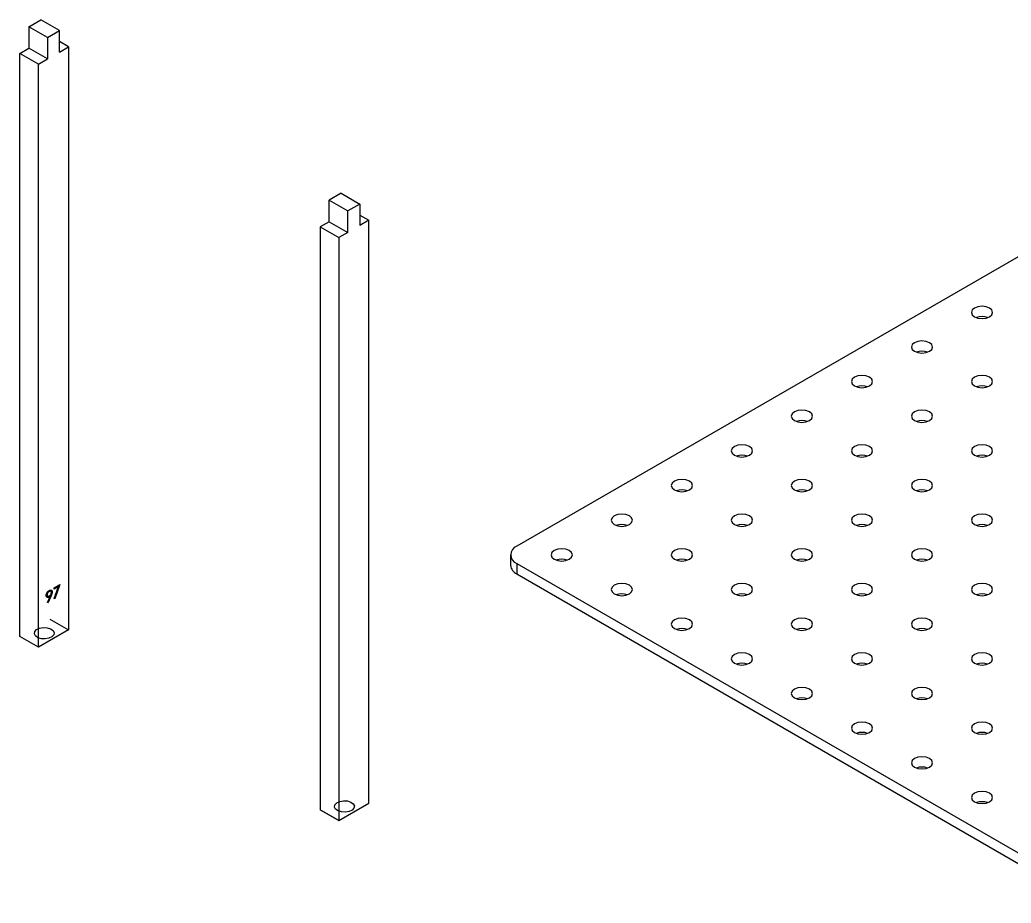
# Model space of a CAD drawing. Header units: millimetres. Extents: x 36 to 151, y 48 to 186.
# Drawn here: x 39.97 to 86.68, y 47.85 to 89.47 of the extents above; entities that cross this region are included whole.
import ezdxf

# ---------------------------------------------------------------- set-up
doc = ezdxf.new("R2010")
doc.units = ezdxf.units.MM

msp = doc.modelspace()

# ---------------------------------------------------------------- linework, layer by layer
at = {"color": 7, "linetype": 'Continuous', "lineweight": 25}
for p, q in [((40.39, 89.143), (40.955, 89.469)), ((41.832, 88.963), (40.955, 89.469)), ((41.266, 88.637), (40.39, 89.143)), ((40.39, 89.143), (40.39, 88.13)), ((41.266, 88.637), (41.832, 88.963)), ((41.832, 87.951), (41.832, 88.963)), ((41.266, 88.637), (41.266, 87.624)), ((42.256, 88.196), (41.832, 88.441)), ((39.965, 87.885), (40.39, 88.13)), ((40.842, 87.379), (39.965, 87.885)), ((39.965, 60.415), (39.965, 87.885)), ((41.266, 87.624), (40.39, 88.13)), ((41.832, 87.951), (42.256, 88.196)), ((42.256, 88.196), (42.256, 60.726)), ((40.842, 87.379), (41.266, 87.624)), ((40.842, 59.909), (40.842, 87.379)), ((55.111, 81.297), (54.546, 80.971)), ((55.111, 81.297), (55.988, 80.791)), ((54.546, 80.971), (55.423, 80.464)), ((54.546, 79.958), (54.546, 80.971)), ((55.988, 80.791), (55.423, 80.464)), ((55.423, 79.452), (55.423, 80.464)), ((55.988, 80.791), (55.988, 79.778)), ((54.546, 79.958), (54.122, 79.713)), ((54.546, 79.958), (55.423, 79.452)), ((55.988, 80.268), (56.413, 80.023)), ((56.413, 80.023), (55.988, 79.778)), ((56.413, 52.553), (56.413, 80.023)), ((90.251, 80.176), (63.381, 64.665)), ((54.122, 79.713), (54.998, 79.207)), ((54.122, 79.713), (54.122, 52.243)), ((55.423, 79.452), (54.998, 79.207)), ((54.998, 79.207), (54.998, 51.737)), ((63.088, 64.256), (63.088, 63.766)), ((63.381, 63.848), (90.251, 48.336)), ((63.381, 63.848), (63.381, 63.358)), ((63.381, 63.358), (90.251, 47.846)), ((41.577, 62.703), (41.854, 62.862)), ((41.786, 62.77), (41.577, 62.65)), ((41.577, 62.65), (41.577, 62.703)), ((41.583, 62.196), (41.786, 62.77)), ((41.854, 62.862), (41.618, 62.194)), ((41.74, 62.796), (41.786, 62.77)), ((41.205, 62.352), (41.347, 62.27)), ((41.211, 62.355), (41.274, 62.318)), ((41.217, 62.389), (41.249, 62.37)), ((41.269, 62.019), (41.394, 62.302)), ((41.439, 62.325), (41.301, 62.011)), ((41.31, 62.554), (41.35, 62.532)), ((41.35, 62.589), (41.491, 62.507)), ((41.426, 62.54), (41.35, 62.584)), ((41.351, 62.326), (41.394, 62.302)), ((41.388, 62.354), (41.439, 62.325)), ((41.618, 62.194), (41.583, 62.196)), ((41.588, 62.211), (41.618, 62.194)), ((41.301, 62.011), (41.269, 62.019)), ((41.273, 62.028), (41.301, 62.011)), ((42.256, 60.726), (40.842, 59.909)), ((40.842, 59.909), (39.965, 60.415)), ((54.998, 51.737), (56.413, 52.553)), ((54.122, 52.243), (54.998, 51.737))]:
    msp.add_line(p, q, dxfattribs=at)
at = {"color": 7, "linetype": 'Continuous'}
for p, q in [((41.379, 61.232), (42.256, 60.726)), ((54.998, 51.737), (54.122, 52.243))]:
    msp.add_line(p, q, dxfattribs=at)
at = {"color": 7, "linetype": 'Continuous', "lineweight": 25, "flags": 128}
for points in [[(85.654, 75.89), (85.492, 75.953), (85.301, 75.975), (85.11, 75.953), (84.947, 75.89), (84.839, 75.797), (84.801, 75.686), (84.839, 75.576), (84.947, 75.482), (85.11, 75.419), (85.301, 75.397), (85.492, 75.419), (85.654, 75.482), (85.763, 75.576), (85.801, 75.686), (85.763, 75.797), (85.654, 75.89)], [(82.826, 74.257), (82.664, 74.32), (82.473, 74.342), (82.281, 74.32), (82.119, 74.257), (82.011, 74.164), (81.973, 74.053), (82.011, 73.943), (82.119, 73.849), (82.281, 73.787), (82.473, 73.765), (82.664, 73.787), (82.826, 73.849), (82.934, 73.943), (82.973, 74.053), (82.934, 74.164), (82.826, 74.257)], [(79.998, 72.625), (79.835, 72.687), (79.644, 72.709), (79.453, 72.687), (79.291, 72.625), (79.182, 72.531), (79.144, 72.42), (79.182, 72.31), (79.291, 72.216), (79.453, 72.154), (79.644, 72.132), (79.835, 72.154), (79.998, 72.216), (80.106, 72.31), (80.144, 72.42), (80.106, 72.531), (79.998, 72.625)], [(85.654, 72.625), (85.492, 72.687), (85.301, 72.709), (85.11, 72.687), (84.947, 72.625), (84.839, 72.531), (84.801, 72.42), (84.839, 72.31), (84.947, 72.216), (85.11, 72.154), (85.301, 72.132), (85.492, 72.154), (85.654, 72.216), (85.763, 72.31), (85.801, 72.42), (85.763, 72.531), (85.654, 72.625)], [(77.169, 70.992), (77.007, 71.054), (76.816, 71.076), (76.624, 71.054), (76.462, 70.992), (76.354, 70.898), (76.316, 70.788), (76.354, 70.677), (76.462, 70.584), (76.624, 70.521), (76.816, 70.499), (77.007, 70.521), (77.169, 70.584), (77.278, 70.677), (77.316, 70.788), (77.278, 70.898), (77.169, 70.992)], [(82.826, 70.992), (82.664, 71.054), (82.473, 71.076), (82.281, 71.054), (82.119, 70.992), (82.011, 70.898), (81.973, 70.788), (82.011, 70.677), (82.119, 70.584), (82.281, 70.521), (82.473, 70.499), (82.664, 70.521), (82.826, 70.584), (82.934, 70.677), (82.973, 70.788), (82.934, 70.898), (82.826, 70.992)], [(74.341, 69.359), (74.179, 69.422), (73.987, 69.443), (73.796, 69.422), (73.634, 69.359), (73.525, 69.265), (73.487, 69.155), (73.525, 69.044), (73.634, 68.951), (73.796, 68.888), (73.987, 68.866), (74.179, 68.888), (74.341, 68.951), (74.449, 69.044), (74.487, 69.155), (74.449, 69.265), (74.341, 69.359)], [(79.998, 69.359), (79.835, 69.422), (79.644, 69.443), (79.453, 69.422), (79.291, 69.359), (79.182, 69.265), (79.144, 69.155), (79.182, 69.044), (79.291, 68.951), (79.453, 68.888), (79.644, 68.866), (79.835, 68.888), (79.998, 68.951), (80.106, 69.044), (80.144, 69.155), (80.106, 69.265), (79.998, 69.359)], [(85.654, 69.359), (85.492, 69.422), (85.301, 69.443), (85.11, 69.422), (84.947, 69.359), (84.839, 69.265), (84.801, 69.155), (84.839, 69.044), (84.947, 68.951), (85.11, 68.888), (85.301, 68.866), (85.492, 68.888), (85.654, 68.951), (85.763, 69.044), (85.801, 69.155), (85.763, 69.265), (85.654, 69.359)], [(71.512, 67.726), (71.35, 67.789), (71.159, 67.811), (70.967, 67.789), (70.805, 67.726), (70.697, 67.632), (70.659, 67.522), (70.697, 67.412), (70.805, 67.318), (70.967, 67.255), (71.159, 67.233), (71.35, 67.255), (71.512, 67.318), (71.621, 67.412), (71.659, 67.522), (71.621, 67.632), (71.512, 67.726)], [(77.169, 67.726), (77.007, 67.789), (76.816, 67.811), (76.624, 67.789), (76.462, 67.726), (76.354, 67.632), (76.316, 67.522), (76.354, 67.412), (76.462, 67.318), (76.624, 67.255), (76.816, 67.233), (77.007, 67.255), (77.169, 67.318), (77.278, 67.412), (77.316, 67.522), (77.278, 67.632), (77.169, 67.726)], [(82.826, 67.726), (82.664, 67.789), (82.473, 67.811), (82.281, 67.789), (82.119, 67.726), (82.011, 67.632), (81.973, 67.522), (82.011, 67.412), (82.119, 67.318), (82.281, 67.255), (82.473, 67.233), (82.664, 67.255), (82.826, 67.318), (82.934, 67.412), (82.973, 67.522), (82.934, 67.632), (82.826, 67.726)], [(68.684, 66.093), (68.522, 66.156), (68.33, 66.178), (68.139, 66.156), (67.977, 66.093), (67.868, 66), (67.83, 65.889), (67.868, 65.779), (67.977, 65.685), (68.139, 65.623), (68.33, 65.601), (68.522, 65.623), (68.684, 65.685), (68.792, 65.779), (68.83, 65.889), (68.792, 66), (68.684, 66.093)], [(74.341, 66.093), (74.179, 66.156), (73.987, 66.178), (73.796, 66.156), (73.634, 66.093), (73.525, 66), (73.487, 65.889), (73.525, 65.779), (73.634, 65.685), (73.796, 65.623), (73.987, 65.601), (74.179, 65.623), (74.341, 65.685), (74.449, 65.779), (74.487, 65.889), (74.449, 66), (74.341, 66.093)], [(79.998, 66.093), (79.835, 66.156), (79.644, 66.178), (79.453, 66.156), (79.291, 66.093), (79.182, 66), (79.144, 65.889), (79.182, 65.779), (79.291, 65.685), (79.453, 65.623), (79.644, 65.601), (79.835, 65.623), (79.998, 65.685), (80.106, 65.779), (80.144, 65.889), (80.106, 66), (79.998, 66.093)], [(85.654, 66.093), (85.492, 66.156), (85.301, 66.178), (85.11, 66.156), (84.947, 66.093), (84.839, 66), (84.801, 65.889), (84.839, 65.779), (84.947, 65.685), (85.11, 65.623), (85.301, 65.601), (85.492, 65.623), (85.654, 65.685), (85.763, 65.779), (85.801, 65.889), (85.763, 66), (85.654, 66.093)], [(65.856, 64.46), (65.693, 64.523), (65.502, 64.545), (65.311, 64.523), (65.148, 64.46), (65.04, 64.367), (65.002, 64.256), (65.04, 64.146), (65.148, 64.052), (65.311, 63.99), (65.502, 63.968), (65.693, 63.99), (65.856, 64.052), (65.964, 64.146), (66.002, 64.256), (65.964, 64.367), (65.856, 64.46)], [(71.512, 64.46), (71.35, 64.523), (71.159, 64.545), (70.967, 64.523), (70.805, 64.46), (70.697, 64.367), (70.659, 64.256), (70.697, 64.146), (70.805, 64.052), (70.967, 63.99), (71.159, 63.968), (71.35, 63.99), (71.512, 64.052), (71.621, 64.146), (71.659, 64.256), (71.621, 64.367), (71.512, 64.46)], [(77.169, 64.46), (77.007, 64.523), (76.816, 64.545), (76.624, 64.523), (76.462, 64.46), (76.354, 64.367), (76.316, 64.256), (76.354, 64.146), (76.462, 64.052), (76.624, 63.99), (76.816, 63.968), (77.007, 63.99), (77.169, 64.052), (77.278, 64.146), (77.316, 64.256), (77.278, 64.367), (77.169, 64.46)], [(82.826, 64.46), (82.664, 64.523), (82.473, 64.545), (82.281, 64.523), (82.119, 64.46), (82.011, 64.367), (81.973, 64.256), (82.011, 64.146), (82.119, 64.052), (82.281, 63.99), (82.473, 63.968), (82.664, 63.99), (82.826, 64.052), (82.934, 64.146), (82.973, 64.256), (82.934, 64.367), (82.826, 64.46)], [(68.684, 62.828), (68.522, 62.89), (68.33, 62.912), (68.139, 62.89), (67.977, 62.828), (67.868, 62.734), (67.83, 62.624), (67.868, 62.513), (67.977, 62.419), (68.139, 62.357), (68.33, 62.335), (68.522, 62.357), (68.684, 62.419), (68.792, 62.513), (68.83, 62.624), (68.792, 62.734), (68.684, 62.828)], [(74.341, 62.828), (74.179, 62.89), (73.987, 62.912), (73.796, 62.89), (73.634, 62.828), (73.525, 62.734), (73.487, 62.624), (73.525, 62.513), (73.634, 62.419), (73.796, 62.357), (73.987, 62.335), (74.179, 62.357), (74.341, 62.419), (74.449, 62.513), (74.487, 62.624), (74.449, 62.734), (74.341, 62.828)], [(79.998, 62.828), (79.835, 62.89), (79.644, 62.912), (79.453, 62.89), (79.291, 62.828), (79.182, 62.734), (79.144, 62.624), (79.182, 62.513), (79.291, 62.419), (79.453, 62.357), (79.644, 62.335), (79.835, 62.357), (79.998, 62.419), (80.106, 62.513), (80.144, 62.624), (80.106, 62.734), (79.998, 62.828)], [(85.654, 62.828), (85.492, 62.89), (85.301, 62.912), (85.11, 62.89), (84.947, 62.828), (84.839, 62.734), (84.801, 62.624), (84.839, 62.513), (84.947, 62.419), (85.11, 62.357), (85.301, 62.335), (85.492, 62.357), (85.654, 62.419), (85.763, 62.513), (85.801, 62.624), (85.763, 62.734), (85.654, 62.828)], [(71.512, 61.195), (71.35, 61.257), (71.159, 61.279), (70.967, 61.257), (70.805, 61.195), (70.697, 61.101), (70.659, 60.991), (70.697, 60.88), (70.805, 60.787), (70.967, 60.724), (71.159, 60.702), (71.35, 60.724), (71.512, 60.787), (71.621, 60.88), (71.659, 60.991), (71.621, 61.101), (71.512, 61.195)], [(77.169, 61.195), (77.007, 61.257), (76.816, 61.279), (76.624, 61.257), (76.462, 61.195), (76.354, 61.101), (76.316, 60.991), (76.354, 60.88), (76.462, 60.787), (76.624, 60.724), (76.816, 60.702), (77.007, 60.724), (77.169, 60.787), (77.278, 60.88), (77.316, 60.991), (77.278, 61.101), (77.169, 61.195)], [(82.826, 61.195), (82.664, 61.257), (82.473, 61.279), (82.281, 61.257), (82.119, 61.195), (82.011, 61.101), (81.973, 60.991), (82.011, 60.88), (82.119, 60.787), (82.281, 60.724), (82.473, 60.702), (82.664, 60.724), (82.826, 60.787), (82.934, 60.88), (82.973, 60.991), (82.934, 61.101), (82.826, 61.195)], [(74.341, 59.562), (74.179, 59.625), (73.987, 59.647), (73.796, 59.625), (73.634, 59.562), (73.525, 59.468), (73.487, 59.358), (73.525, 59.247), (73.634, 59.154), (73.796, 59.091), (73.987, 59.069), (74.179, 59.091), (74.341, 59.154), (74.449, 59.247), (74.487, 59.358), (74.449, 59.468), (74.341, 59.562)], [(79.998, 59.562), (79.835, 59.625), (79.644, 59.647), (79.453, 59.625), (79.291, 59.562), (79.182, 59.468), (79.144, 59.358), (79.182, 59.247), (79.291, 59.154), (79.453, 59.091), (79.644, 59.069), (79.835, 59.091), (79.998, 59.154), (80.106, 59.247), (80.144, 59.358), (80.106, 59.468), (79.998, 59.562)], [(85.654, 59.562), (85.492, 59.625), (85.301, 59.647), (85.11, 59.625), (84.947, 59.562), (84.839, 59.468), (84.801, 59.358), (84.839, 59.247), (84.947, 59.154), (85.11, 59.091), (85.301, 59.069), (85.492, 59.091), (85.654, 59.154), (85.763, 59.247), (85.801, 59.358), (85.763, 59.468), (85.654, 59.562)], [(77.169, 57.929), (77.007, 57.992), (76.816, 58.014), (76.624, 57.992), (76.462, 57.929), (76.354, 57.836), (76.316, 57.725), (76.354, 57.615), (76.462, 57.521), (76.624, 57.458), (76.816, 57.436), (77.007, 57.458), (77.169, 57.521), (77.278, 57.615), (77.316, 57.725), (77.278, 57.836), (77.169, 57.929)], [(82.826, 57.929), (82.664, 57.992), (82.473, 58.014), (82.281, 57.992), (82.119, 57.929), (82.011, 57.836), (81.973, 57.725), (82.011, 57.615), (82.119, 57.521), (82.281, 57.458), (82.473, 57.436), (82.664, 57.458), (82.826, 57.521), (82.934, 57.615), (82.973, 57.725), (82.934, 57.836), (82.826, 57.929)], [(79.998, 56.296), (79.835, 56.359), (79.644, 56.381), (79.453, 56.359), (79.291, 56.296), (79.182, 56.203), (79.144, 56.092), (79.182, 55.982), (79.291, 55.888), (79.453, 55.826), (79.644, 55.804), (79.835, 55.826), (79.998, 55.888), (80.106, 55.982), (80.144, 56.092), (80.106, 56.203), (79.998, 56.296)], [(85.654, 56.296), (85.492, 56.359), (85.301, 56.381), (85.11, 56.359), (84.947, 56.296), (84.839, 56.203), (84.801, 56.092), (84.839, 55.982), (84.947, 55.888), (85.11, 55.826), (85.301, 55.804), (85.492, 55.826), (85.654, 55.888), (85.763, 55.982), (85.801, 56.092), (85.763, 56.203), (85.654, 56.296)], [(82.826, 54.664), (82.664, 54.726), (82.473, 54.748), (82.281, 54.726), (82.119, 54.664), (82.011, 54.57), (81.973, 54.459), (82.011, 54.349), (82.119, 54.255), (82.281, 54.193), (82.473, 54.171), (82.664, 54.193), (82.826, 54.255), (82.934, 54.349), (82.973, 54.459), (82.934, 54.57), (82.826, 54.664)], [(85.654, 53.031), (85.492, 53.093), (85.301, 53.115), (85.11, 53.093), (84.947, 53.031), (84.839, 52.937), (84.801, 52.827), (84.839, 52.716), (84.947, 52.623), (85.11, 52.56), (85.301, 52.538), (85.492, 52.56), (85.654, 52.623), (85.763, 52.716), (85.801, 52.827), (85.763, 52.937), (85.654, 53.031)]]:
    msp.add_lwpolyline(points, dxfattribs=at)
at = {"color": 7, "linetype": 'Continuous', "flags": 128}
for points in [[(41.533, 60.694), (41.586, 60.592), (41.567, 60.487), (41.48, 60.394), (41.338, 60.327), (41.163, 60.296), (40.98, 60.307), (40.819, 60.357), (40.703, 60.439), (40.65, 60.54), (40.668, 60.646), (40.755, 60.739), (40.897, 60.806), (41.073, 60.836), (41.255, 60.826), (41.417, 60.776), (41.533, 60.694)], [(54.845, 52.275), (54.792, 52.376), (54.811, 52.482), (54.897, 52.575), (55.039, 52.642), (55.215, 52.672), (55.397, 52.662), (55.559, 52.612), (55.675, 52.53), (55.728, 52.428), (55.709, 52.323), (55.623, 52.23), (55.481, 52.163), (55.305, 52.132), (55.123, 52.143), (54.961, 52.193), (54.845, 52.275)]]:
    msp.add_lwpolyline(points, dxfattribs=at)
at = {"color": 7, "linetype": 'Continuous', "lineweight": 25}
for centre, radius, start, end in [((85.301, 74.677), 0.809, 70.9084, 109.0916), ((82.473, 73.044), 0.809, 70.9084, 109.0916), ((79.644, 71.411), 0.809, 70.9084, 109.0916), ((85.301, 71.411), 0.809, 70.9084, 109.0916), ((76.816, 69.779), 0.809, 70.9084, 109.0916), ((82.473, 69.779), 0.809, 70.9084, 109.0916), ((73.987, 68.146), 0.809, 70.9084, 109.0916), ((79.644, 68.146), 0.809, 70.9084, 109.0916), ((85.301, 68.146), 0.809, 70.9084, 109.0916), ((71.159, 66.513), 0.809, 70.9084, 109.0916), ((76.816, 66.513), 0.809, 70.9084, 109.0916), ((82.473, 66.513), 0.809, 70.9084, 109.0916), ((68.33, 64.88), 0.809, 70.9084, 109.0916), ((73.987, 64.88), 0.809, 70.9084, 109.0916), ((79.644, 64.88), 0.809, 70.9084, 109.0916), ((85.301, 64.88), 0.809, 70.9084, 109.0916), ((63.536, 64.256), 0.437, 110.7834, 249.2166), ((65.502, 63.247), 0.809, 70.9084, 109.0916), ((71.159, 63.247), 0.809, 70.9084, 109.0916), ((76.816, 63.247), 0.809, 70.9084, 109.0916), ((82.473, 63.247), 0.809, 70.9084, 109.0916), ((63.588, 63.816), 0.503, 185.6948, 245.6253), ((68.33, 61.615), 0.809, 70.9084, 109.0916), ((73.987, 61.615), 0.809, 70.9084, 109.0916), ((79.644, 61.615), 0.809, 70.9084, 109.0916), ((85.301, 61.615), 0.809, 70.9084, 109.0916), ((71.159, 59.982), 0.809, 70.9084, 109.0916), ((76.816, 59.982), 0.809, 70.9084, 109.0916), ((82.473, 59.982), 0.809, 70.9084, 109.0916), ((73.987, 58.349), 0.809, 70.9084, 109.0916), ((79.644, 58.349), 0.809, 70.9084, 109.0916), ((85.301, 58.349), 0.809, 70.9084, 109.0916), ((76.816, 56.716), 0.809, 70.9084, 109.0916), ((82.473, 56.716), 0.809, 70.9084, 109.0916), ((79.644, 55.083), 0.809, 70.9084, 109.0916), ((85.301, 55.083), 0.809, 70.9084, 109.0916), ((82.473, 53.45), 0.809, 70.9084, 109.0916), ((85.301, 51.818), 0.809, 70.9084, 109.0916)]:
    msp.add_arc(centre, radius, start, end, dxfattribs=at)
for points, knots in [([(41.352, 62.586), (41.372, 62.595), (41.413, 62.613), (41.459, 62.597), (41.486, 62.56), (41.489, 62.524), (41.491, 62.507)], [0, 0, 0, 0, 0.27973, 0.559163, 0.779612, 1, 1, 1, 1]), ([(41.209, 62.345), (41.211, 62.37), (41.216, 62.421), (41.256, 62.496), (41.303, 62.553), (41.336, 62.575), (41.352, 62.586)], [0, 0, 0, 0, 0.279538, 0.558851, 0.779452, 1, 1, 1, 1]), ([(41.347, 62.27), (41.327, 62.261), (41.287, 62.243), (41.241, 62.258), (41.213, 62.293), (41.21, 62.327), (41.209, 62.345)], [0, 0, 0, 0, 0.279814, 0.559489, 0.779635, 1, 1, 1, 1]), ([(41.35, 62.532), (41.336, 62.522), (41.308, 62.503), (41.275, 62.457), (41.253, 62.411), (41.251, 62.384), (41.249, 62.37)], [0, 0, 0, 0, 0.280092, 0.560011, 0.780131, 1, 1, 1, 1]), ([(41.249, 62.37), (41.252, 62.355), (41.256, 62.325), (41.287, 62.31), (41.32, 62.311), (41.343, 62.322), (41.354, 62.328)], [0, 0, 0, 0, 0.278472, 0.558424, 0.779098, 1, 1, 1, 1]), ([(41.394, 62.302), (41.385, 62.295), (41.369, 62.284), (41.354, 62.275), (41.347, 62.27)], [0, 0, 0, 0, 0.559944, 1, 1, 1, 1]), ([(41.451, 62.487), (41.449, 62.502), (41.445, 62.532), (41.415, 62.548), (41.383, 62.548), (41.361, 62.537), (41.35, 62.532)], [0, 0, 0, 0, 0.278722, 0.558569, 0.779171, 1, 1, 1, 1]), ([(41.354, 62.328), (41.368, 62.337), (41.396, 62.356), (41.428, 62.401), (41.448, 62.447), (41.45, 62.474), (41.451, 62.487)], [0, 0, 0, 0, 0.280319, 0.55953, 0.779753, 1, 1, 1, 1]), ([(41.491, 62.507), (41.489, 62.487), (41.487, 62.455), (41.472, 62.406), (41.457, 62.365), (41.445, 62.338), (41.439, 62.325)], [0, 0, 0, 0, 0.339295, 0.559425, 0.779695, 1, 1, 1, 1])]:
    msp.add_open_spline(points, degree=3, knots=knots, dxfattribs=at)

doc.saveas('drawing.dxf')
